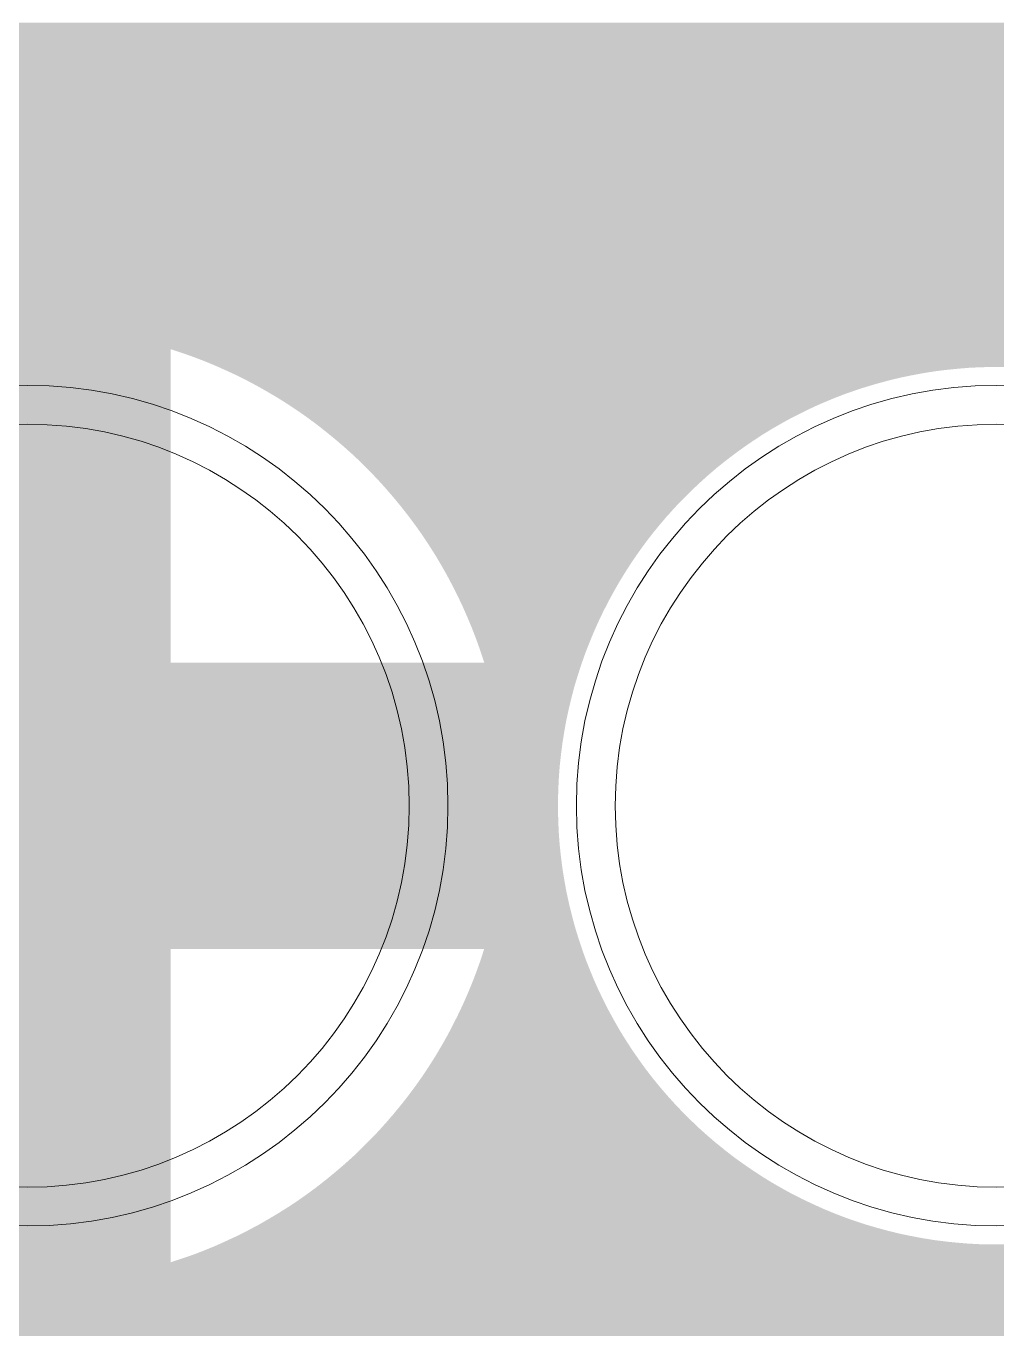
# Model space of a CAD drawing. Header units: millimetres. Extents: x 0 to 210, y 0 to 297.
# Drawn here: x 126.393 to 128.936, y 224.549 to 227.982 of the extents above; entities that cross this region are included whole.
import ezdxf

# ---------------------------------------------------------------- set-up
doc = ezdxf.new("R2010")
doc.units = ezdxf.units.MM
for name, pattern in [('K5LT32768', [0]), ('K5LT32771', [0]), ('K5LT32773', [0])]:
    doc.linetypes.add(name, pattern=pattern)

# ---------------------------------------------------------------- blocks, each defined once
blk = doc.blocks.new('U6')
at = {"color": 7, "linetype": 'K5LT32768', "lineweight": 18}
blk.add_circle((126.3964, 225.9388), 1, dxfattribs=at)
blk = doc.blocks.new('U7')
at = {"color": 7, "linetype": 'K5LT32768', "lineweight": 18}
blk.add_circle((128.9364, 225.9388), 1, dxfattribs=at)
blk = doc.blocks.new('U137')
at = {"color": 1, "linetype": 'K5LT32771', "lineweight": 18, "true_color": 0xff0000}
blk.add_circle((126.3964, 225.9388), 1.1016, dxfattribs=at)
blk = doc.blocks.new('U138')
at = {"color": 1, "linetype": 'K5LT32771', "lineweight": 18, "true_color": 0xff0000}
blk.add_circle((128.9364, 225.9388), 1.1016, dxfattribs=at)
blk = doc.blocks.new('U239')
at = {"color": 3, "linetype": 'K5LT32773', "lineweight": 18, "true_color": 0x00ff00}
blk.add_circle((126.3964, 225.9388), 1, dxfattribs=at)
blk = doc.blocks.new('U240')
at = {"color": 3, "linetype": 'K5LT32773', "lineweight": 18, "true_color": 0x00ff00}
blk.add_circle((128.9364, 225.9388), 1, dxfattribs=at)
blk = doc.blocks.new('U303')
at = {"color": 1, "linetype": 'K5LT32771', "lineweight": 18, "true_color": 0xff0000}
blk.add_circle((126.3964, 225.9388), 1.1016, dxfattribs=at)
blk = doc.blocks.new('U304')
at = {"color": 1, "linetype": 'K5LT32771', "lineweight": 18, "true_color": 0xff0000}
blk.add_circle((128.9364, 225.9388), 1.1016, dxfattribs=at)

msp = doc.modelspace()

# ---------------------------------------------------------------- hatches: boundary and pattern name
at = {"true_color": 0x00ff00}
for points in [[(108.4995, 227.965), (108.4942, 227.9911), (133.3202, 227.9911), (133.32, 227.965)], [(108.5038, 227.9388), (108.4995, 227.965), (133.32, 227.965), (133.3197, 227.9388)], [(108.5076, 227.9124), (108.5038, 227.9388), (133.3197, 227.9388), (133.3195, 227.9124)], [(108.5107, 227.886), (108.5076, 227.9124), (133.3195, 227.9124), (133.3193, 227.886)], [(108.513, 227.8593), (108.5107, 227.886), (133.3193, 227.886), (133.319, 227.8593)], [(108.5143, 227.8329), (108.513, 227.8593), (133.319, 227.8593), (133.3188, 227.8329)], [(108.515, 227.8062), (108.5143, 227.8329), (133.3188, 227.8329), (133.3186, 227.8062)], [(108.515, 227.7795), (108.515, 227.8062), (133.3186, 227.8062), (133.3184, 227.7795)], [(108.5143, 227.7529), (108.515, 227.7795), (133.3184, 227.7795), (133.3181, 227.7529)], [(108.5107, 227.6998), (108.513, 227.7262), (133.3179, 227.7262), (133.3177, 227.6998)], [(108.513, 227.7262), (108.5143, 227.7529), (133.3181, 227.7529), (133.3179, 227.7262)], [(108.5076, 227.6731), (108.5107, 227.6998), (133.3177, 227.6998), (133.3174, 227.6731)], [(108.5038, 227.6467), (108.5076, 227.6731), (133.3174, 227.6731), (133.3172, 227.6467)], [(108.4995, 227.6205), (108.5038, 227.6467), (133.3172, 227.6467), (133.317, 227.6205)], [(108.4883, 227.5685), (108.4942, 227.5944), (133.3168, 227.5944), (133.3165, 227.5685)], [(108.4942, 227.5944), (108.4995, 227.6205), (133.317, 227.6205), (133.3168, 227.5944)], [(108.4817, 227.5426), (108.4883, 227.5685), (133.3165, 227.5685), (133.3163, 227.5426)], [(108.4744, 227.5169), (108.4817, 227.5426), (133.3163, 227.5426), (133.3161, 227.5169)], [(108.4574, 227.4664), (108.4662, 227.4915), (133.3159, 227.4915), (133.3157, 227.4664)], [(108.4662, 227.4915), (108.4744, 227.5169), (133.3161, 227.5169), (133.3159, 227.4915)], [(108.448, 227.4415), (108.4574, 227.4664), (133.3157, 227.4664), (133.3154, 227.4415)], [(108.4292, 227.398), (108.4375, 227.4168), (133.3152, 227.4168), (133.3151, 227.398)], [(108.4375, 227.4168), (108.448, 227.4415), (133.3154, 227.4415), (133.3152, 227.4168)], [(108.4152, 227.3686), (108.4269, 227.3927), (133.3151, 227.3927), (133.3151, 227.3686)], [(108.4269, 227.3927), (108.4292, 227.398), (133.3151, 227.398), (133.3151, 227.3927)], [(108.403, 227.3449), (108.4152, 227.3686), (133.3151, 227.3686), (133.3151, 227.3449)], [(108.3766, 227.2987), (108.39, 227.3216), (133.3151, 227.3216), (133.3151, 227.2987)], [(108.39, 227.3216), (108.403, 227.3449), (133.3151, 227.3449), (133.3151, 227.3216)], [(108.3624, 227.2761), (108.3766, 227.2987), (133.3151, 227.2987), (133.3151, 227.2761)], [(108.3321, 227.2322), (108.3476, 227.254), (133.3151, 227.254), (133.3151, 227.2322)], [(108.3476, 227.254), (108.3624, 227.2761), (133.3151, 227.2761), (133.3151, 227.254)], [(108.2996, 227.19), (108.3161, 227.2108), (133.3151, 227.2108), (133.3151, 227.19)], [(108.3161, 227.2108), (108.3321, 227.2322), (133.3151, 227.2322), (133.3151, 227.2108)], [(108.2823, 227.1697), (108.2996, 227.19), (133.3151, 227.19), (133.3151, 227.1697)], [(108.2508, 227.1354), (108.2646, 227.1499), (133.3151, 227.1499), (133.3151, 227.1354)], [(108.2646, 227.1499), (108.2823, 227.1697), (133.3151, 227.1697), (133.3151, 227.1499)], [(126.0214, 226.3137), (126.0214, 227.1354), (126.7715, 227.1354), (126.7715, 226.3137)], [(126.8043, 227.1245), (126.7715, 227.1354), (133.3151, 227.1354), (133.3151, 227.1245)], [(126.8335, 227.1141), (126.8043, 227.1245), (133.3151, 227.1245), (133.3151, 227.1141)], [(126.8622, 227.1031), (126.8335, 227.1141), (133.3151, 227.1141), (133.3151, 227.1031)], [(126.8906, 227.0912), (126.8622, 227.1031), (133.3151, 227.1031), (133.3151, 227.0912)], [(126.8963, 227.0887), (126.8906, 227.0912), (133.3151, 227.0912), (133.3151, 227.0887)], [(126.8981, 227.0879), (126.8963, 227.0887), (128.9214, 227.0887), (128.8914, 227.0879)], [(126.9015, 227.0864), (126.8981, 227.0879), (128.8914, 227.0879), (128.8612, 227.0864)], [(126.9072, 227.0838), (126.9015, 227.0864), (128.8612, 227.0864), (128.8312, 227.0838)], [(126.914, 227.0808), (126.9072, 227.0838), (128.8312, 227.0838), (128.8012, 227.0808)], [(126.9186, 227.0788), (126.914, 227.0808), (128.8012, 227.0808), (128.7854, 227.0788)], [(126.9224, 227.077), (126.9186, 227.0788), (128.7854, 227.0788), (128.7715, 227.077)], [(126.9328, 227.0721), (126.9224, 227.077), (128.7715, 227.077), (128.7415, 227.0721)], [(126.9449, 227.0666), (126.9328, 227.0721), (128.7415, 227.0721), (128.7121, 227.0666)], [(126.9465, 227.0658), (126.9449, 227.0666), (128.7121, 227.0666), (128.7084, 227.0658)], [(126.957, 227.0605), (126.9465, 227.0658), (128.7084, 227.0658), (128.6826, 227.0605)], [(126.971, 227.0534), (126.957, 227.0605), (128.6826, 227.0605), (128.6534, 227.0534)], [(126.974, 227.0518), (126.971, 227.0534), (128.6534, 227.0534), (128.6477, 227.0518)], [(126.9859, 227.0455), (126.974, 227.0518), (128.6477, 227.0518), (128.6242, 227.0455)], [(127.0011, 227.0373), (126.9859, 227.0455), (128.6242, 227.0455), (128.5964, 227.0373)], [(127.0016, 227.0371), (127.0011, 227.0373), (128.5964, 227.0373), (128.5955, 227.0371)], [(127.018, 227.0277), (127.0016, 227.0371), (128.5955, 227.0371), (128.5668, 227.0277)], [(127.0278, 227.0221), (127.018, 227.0277), (128.5668, 227.0277), (128.5507, 227.0221)], [(127.035, 227.0178), (127.0278, 227.0221), (128.5507, 227.0221), (128.5383, 227.0178)], [(127.0534, 227.0069), (127.035, 227.0178), (128.5383, 227.0178), (128.5101, 227.0069)], [(127.0542, 227.0064), (127.0534, 227.0069), (128.5101, 227.0069), (128.5089, 227.0064)], [(127.0715, 226.9954), (127.0542, 227.0064), (128.5089, 227.0064), (128.4825, 226.9954)], [(127.0804, 226.9899), (127.0715, 226.9954), (128.4825, 226.9954), (128.4699, 226.9899)], [(127.0903, 226.9832), (127.0804, 226.9899), (128.4699, 226.9899), (128.455, 226.9832)], [(127.106, 226.9728), (127.0903, 226.9832), (128.455, 226.9832), (128.4336, 226.9728)], [(127.11, 226.97), (127.106, 226.9728), (128.4336, 226.9728), (128.4279, 226.97)], [(127.129, 226.9566), (127.11, 226.97), (128.4279, 226.97), (128.4009, 226.9566)], [(127.1312, 226.9551), (127.129, 226.9566), (128.4009, 226.9566), (128.3981, 226.9551)], [(127.1486, 226.9421), (127.1312, 226.9551), (128.3981, 226.9551), (128.3745, 226.9421)], [(127.1558, 226.9368), (127.1486, 226.9421), (128.3745, 226.9421), (128.3652, 226.9368)], [(127.168, 226.9271), (127.1558, 226.9368), (128.3652, 226.9368), (128.3483, 226.9271)], [(127.1799, 226.9177), (127.168, 226.9271), (128.3483, 226.9271), (128.333, 226.9177)], [(127.1877, 226.9114), (127.1799, 226.9177), (128.333, 226.9177), (128.3227, 226.9114)], [(127.2038, 226.8982), (127.1877, 226.9114), (128.3227, 226.9114), (128.3026, 226.8982)], [(127.2077, 226.8949), (127.2038, 226.8982), (128.3026, 226.8982), (128.2975, 226.8949)], [(127.2272, 226.8781), (127.2077, 226.8949), (128.2975, 226.8949), (128.273, 226.8781)], [(127.2275, 226.8778), (127.2272, 226.8781), (128.273, 226.8781), (128.2727, 226.8778)], [(127.2472, 226.8601), (127.2275, 226.8778), (128.2727, 226.8778), (128.2483, 226.8601)], [(127.2501, 226.8575), (127.2472, 226.8601), (128.2483, 226.8601), (128.245, 226.8575)], [(127.2666, 226.8418), (127.2501, 226.8575), (128.245, 226.8575), (128.2244, 226.8418)], [(127.2724, 226.8362), (127.2666, 226.8418), (128.2244, 226.8418), (128.2175, 226.8362)], [(127.2856, 226.823), (127.2724, 226.8362), (128.2175, 226.8362), (128.201, 226.823)], [(127.294, 226.8146), (127.2856, 226.823), (128.201, 226.823), (128.1912, 226.8146)], [(127.3047, 226.8034), (127.294, 226.8146), (128.1912, 226.8146), (128.1782, 226.8034)], [(127.3153, 226.7922), (127.3047, 226.8034), (128.1782, 226.8034), (128.1659, 226.7922)], [(127.3236, 226.7831), (127.3153, 226.7922), (128.1659, 226.7922), (128.1558, 226.7831)], [(127.3359, 226.7694), (127.3236, 226.7831), (128.1558, 226.7831), (128.1413, 226.7694)], [(127.3418, 226.7625), (127.3359, 226.7694), (128.1413, 226.7694), (128.134, 226.7625)], [(127.356, 226.746), (127.3418, 226.7625), (128.134, 226.7625), (128.1175, 226.746)], [(127.36, 226.7412), (127.356, 226.746), (128.1175, 226.746), (128.1126, 226.7412)], [(127.3755, 226.7224), (127.36, 226.7412), (128.1126, 226.7412), (128.0947, 226.7224)], [(127.3779, 226.7193), (127.3755, 226.7224), (128.0947, 226.7224), (128.0918, 226.7193)], [(127.3946, 226.698), (127.3779, 226.7193), (128.0918, 226.7193), (128.0727, 226.698)], [(127.3953, 226.697), (127.3946, 226.698), (128.0727, 226.698), (128.0717, 226.697)], [(127.4123, 226.6741), (127.3953, 226.697), (128.0717, 226.697), (128.0522, 226.6741)], [(127.4129, 226.6734), (127.4123, 226.6741), (128.0522, 226.6741), (128.0516, 226.6734)], [(127.4289, 226.6508), (127.4129, 226.6734), (128.0516, 226.6734), (128.0331, 226.6508)], [(127.4306, 226.6482), (127.4289, 226.6508), (128.0331, 226.6508), (128.0312, 226.6482)], [(127.4448, 226.6269), (127.4306, 226.6482), (128.0312, 226.6482), (128.0148, 226.6269)], [(127.4477, 226.6226), (127.4448, 226.6269), (128.0148, 226.6269), (128.0117, 226.6226)], [(127.4605, 226.6025), (127.4477, 226.6226), (128.0117, 226.6226), (127.9973, 226.6025)], [(127.4642, 226.5967), (127.4605, 226.6025), (127.9973, 226.6025), (127.9933, 226.5967)], [(127.4755, 226.5776), (127.4642, 226.5967), (127.9933, 226.5967), (127.98, 226.5776)], [(127.4799, 226.5702), (127.4755, 226.5776), (127.98, 226.5776), (127.9753, 226.5702)], [(127.49, 226.5525), (127.4799, 226.5702), (127.9753, 226.5702), (127.9638, 226.5525)], [(127.4952, 226.5433), (127.49, 226.5525), (127.9638, 226.5525), (127.9582, 226.5433)], [(127.504, 226.5268), (127.4952, 226.5433), (127.9582, 226.5433), (127.948, 226.5268)], [(127.5096, 226.5161), (127.504, 226.5268), (127.948, 226.5268), (127.9419, 226.5161)], [(127.5174, 226.5006), (127.5096, 226.5161), (127.9419, 226.5161), (127.9331, 226.5006)], [(127.5234, 226.4887), (127.5174, 226.5006), (127.9331, 226.5006), (127.9265, 226.4887)], [(127.5303, 226.4742), (127.5234, 226.4887), (127.9265, 226.4887), (127.9186, 226.4742)], [(127.5366, 226.461), (127.5303, 226.4742), (127.9186, 226.4742), (127.9119, 226.461)], [(127.5426, 226.4473), (127.5366, 226.461), (127.9119, 226.461), (127.9049, 226.4473)], [(127.549, 226.4328), (127.5426, 226.4473), (127.9049, 226.4473), (127.898, 226.4328)], [(127.5543, 226.4201), (127.549, 226.4328), (127.898, 226.4328), (127.8919, 226.4201)], [(127.5609, 226.4044), (127.5543, 226.4201), (127.8919, 226.4201), (127.8849, 226.4044)], [(127.5654, 226.3927), (127.5609, 226.4044), (127.8849, 226.4044), (127.8797, 226.3927)], [(127.5719, 226.3757), (127.5654, 226.3927), (127.8797, 226.3927), (127.8728, 226.3757)], [(127.5758, 226.3648), (127.5719, 226.3757), (127.8728, 226.3757), (127.8683, 226.3648)], [(127.5823, 226.3467), (127.5758, 226.3648), (127.8683, 226.3648), (127.8612, 226.3467)], [(127.5856, 226.3368), (127.5823, 226.3467), (127.8612, 226.3467), (127.8574, 226.3368)], [(127.5919, 226.3175), (127.5856, 226.3368), (127.8574, 226.3368), (127.8506, 226.3175)], [(127.5932, 226.3137), (127.5919, 226.3175), (127.8506, 226.3175), (127.8493, 226.3137)], [(124.9455, 226.3084), (124.9436, 226.3137), (127.8493, 226.3137), (127.8475, 226.3084)], [(124.9549, 226.2797), (124.9455, 226.3084), (127.8475, 226.3084), (127.8381, 226.2797)], [(124.9633, 226.251), (124.9549, 226.2797), (127.8381, 226.2797), (127.8294, 226.251)], [(124.9712, 226.2218), (124.9633, 226.251), (127.8294, 226.251), (127.8218, 226.2218)], [(124.9783, 226.1925), (124.9712, 226.2218), (127.8218, 226.2218), (127.8147, 226.1925)], [(124.9844, 226.1631), (124.9783, 226.1925), (127.8147, 226.1925), (127.8083, 226.1631)], [(124.99, 226.1334), (124.9844, 226.1631), (127.8083, 226.1631), (127.803, 226.1334)], [(124.9945, 226.1036), (124.99, 226.1334), (127.803, 226.1334), (127.7982, 226.1036)], [(124.9986, 226.0739), (124.9945, 226.1036), (127.7982, 226.1036), (127.7944, 226.0739)], [(125.0016, 226.044), (124.9986, 226.0739), (127.7944, 226.0739), (127.7911, 226.044)], [(125.0042, 226.014), (125.0016, 226.044), (127.7911, 226.044), (127.7888, 226.014)], [(125.0057, 225.9838), (125.0042, 226.014), (127.7888, 226.014), (127.7873, 225.9838)], [(125.0065, 225.9538), (125.0057, 225.9838), (127.7873, 225.9838), (127.7865, 225.9538)], [(125.0065, 225.9236), (125.0065, 225.9538), (127.7865, 225.9538), (127.7865, 225.9236)], [(125.0057, 225.8936), (125.0065, 225.9236), (127.7865, 225.9236), (127.7873, 225.8936)], [(125.0042, 225.8634), (125.0057, 225.8936), (127.7873, 225.8936), (127.7888, 225.8634)], [(125.0016, 225.8334), (125.0042, 225.8634), (127.7888, 225.8634), (127.7911, 225.8334)], [(124.9945, 225.7737), (124.9986, 225.8034), (127.7944, 225.8034), (127.7982, 225.7737)], [(124.9986, 225.8034), (125.0016, 225.8334), (127.7911, 225.8334), (127.7944, 225.8034)], [(124.99, 225.744), (124.9945, 225.7737), (127.7982, 225.7737), (127.803, 225.744)], [(124.9844, 225.7143), (124.99, 225.744), (127.803, 225.744), (127.8083, 225.7143)], [(124.9783, 225.6848), (124.9844, 225.7143), (127.8083, 225.7143), (127.8147, 225.6848)], [(124.9712, 225.6556), (124.9783, 225.6848), (127.8147, 225.6848), (127.8218, 225.6556)], [(124.9633, 225.6264), (124.9712, 225.6556), (127.8218, 225.6556), (127.8294, 225.6264)], [(124.9455, 225.569), (124.9549, 225.5977), (127.8381, 225.5977), (127.8475, 225.569)], [(124.9549, 225.5977), (124.9633, 225.6264), (127.8294, 225.6264), (127.8381, 225.5977)], [(124.9436, 225.5636), (124.9455, 225.569), (127.8475, 225.569), (127.8493, 225.5636)], [(126.0214, 224.742), (126.0214, 225.5636), (126.7715, 225.5636), (126.7715, 224.742)], [(127.5919, 225.5598), (127.5932, 225.5636), (127.8493, 225.5636), (127.8506, 225.5598)], [(127.5758, 225.5126), (127.5823, 225.5306), (127.8612, 225.5306), (127.8683, 225.5126)], [(127.5823, 225.5306), (127.5856, 225.5405), (127.8574, 225.5405), (127.8612, 225.5306)], [(127.5856, 225.5405), (127.5919, 225.5598), (127.8506, 225.5598), (127.8574, 225.5405)], [(127.5654, 225.4846), (127.5719, 225.5017), (127.8728, 225.5017), (127.8797, 225.4846)], [(127.5719, 225.5017), (127.5758, 225.5126), (127.8683, 225.5126), (127.8728, 225.5017)], [(127.5543, 225.4572), (127.5609, 225.473), (127.8849, 225.473), (127.8919, 225.4572)], [(127.5609, 225.473), (127.5654, 225.4846), (127.8797, 225.4846), (127.8849, 225.473)], [(127.5366, 225.4163), (127.5426, 225.43), (127.9049, 225.43), (127.9119, 225.4163)], [(127.5426, 225.43), (127.549, 225.4445), (127.898, 225.4445), (127.9049, 225.43)], [(127.549, 225.4445), (127.5543, 225.4572), (127.8919, 225.4572), (127.898, 225.4445)], [(127.5234, 225.3886), (127.5303, 225.4031), (127.9186, 225.4031), (127.9265, 225.3886)], [(127.5303, 225.4031), (127.5366, 225.4163), (127.9119, 225.4163), (127.9186, 225.4031)], [(127.504, 225.3505), (127.5096, 225.3612), (127.9419, 225.3612), (127.948, 225.3505)], [(127.5096, 225.3612), (127.5174, 225.3767), (127.9331, 225.3767), (127.9419, 225.3612)], [(127.5174, 225.3767), (127.5234, 225.3886), (127.9265, 225.3886), (127.9331, 225.3767)], [(127.4799, 225.3071), (127.49, 225.3249), (127.9638, 225.3249), (127.9753, 225.3071)], [(127.49, 225.3249), (127.4952, 225.334), (127.9582, 225.334), (127.9638, 225.3249)], [(127.4952, 225.334), (127.504, 225.3505), (127.948, 225.3505), (127.9582, 225.334)], [(127.4642, 225.2807), (127.4755, 225.2997), (127.98, 225.2997), (127.9933, 225.2807)], [(127.4755, 225.2997), (127.4799, 225.3071), (127.9753, 225.3071), (127.98, 225.2997)], [(127.4448, 225.2505), (127.4477, 225.2548), (128.0117, 225.2548), (128.0148, 225.2505)], [(127.4477, 225.2548), (127.4605, 225.2748), (127.9973, 225.2748), (128.0117, 225.2548)], [(127.4605, 225.2748), (127.4642, 225.2807), (127.9933, 225.2807), (127.9973, 225.2748)], [(127.4129, 225.204), (127.4289, 225.2266), (128.0331, 225.2266), (128.0516, 225.204)], [(127.4289, 225.2266), (127.4306, 225.2291), (128.0312, 225.2291), (128.0331, 225.2266)], [(127.4306, 225.2291), (127.4448, 225.2505), (128.0148, 225.2505), (128.0312, 225.2291)], [(127.3953, 225.1804), (127.4123, 225.2032), (128.0522, 225.2032), (128.0717, 225.1804)], [(127.4123, 225.2032), (127.4129, 225.204), (128.0516, 225.204), (128.0522, 225.2032)], [(127.36, 225.1362), (127.3755, 225.155), (128.0947, 225.155), (128.1126, 225.1362)], [(127.3755, 225.155), (127.3779, 225.158), (128.0918, 225.158), (128.0947, 225.155)], [(127.3779, 225.158), (127.3946, 225.1793), (128.0727, 225.1793), (128.0918, 225.158)], [(127.3946, 225.1793), (127.3953, 225.1804), (128.0717, 225.1804), (128.0727, 225.1793)], [(127.3418, 225.1148), (127.356, 225.1313), (128.1175, 225.1313), (128.134, 225.1148)], [(127.356, 225.1313), (127.36, 225.1362), (128.1126, 225.1362), (128.1175, 225.1313)], [(127.3047, 225.0739), (127.3153, 225.0851), (128.1657, 225.0851), (128.1782, 225.0739)], [(127.3153, 225.0851), (127.3233, 225.094), (128.1558, 225.094), (128.1657, 225.0851)], [(127.3233, 225.094), (127.3359, 225.108), (128.1412, 225.108), (128.1558, 225.094)], [(127.3359, 225.108), (127.3418, 225.1148), (128.134, 225.1148), (128.1412, 225.108)], [(127.2724, 225.0412), (127.2856, 225.0544), (128.201, 225.0544), (128.2175, 225.0412)], [(127.2856, 225.0544), (127.294, 225.0628), (128.1912, 225.0628), (128.201, 225.0544)], [(127.294, 225.0628), (127.3047, 225.0739), (128.1782, 225.0739), (128.1912, 225.0628)], [(127.2275, 224.9995), (127.2469, 225.017), (128.2483, 225.017), (128.2727, 224.9995)], [(127.2469, 225.017), (127.2501, 225.0198), (128.2447, 225.0198), (128.2483, 225.017)], [(127.2501, 225.0198), (127.2665, 225.0356), (128.2244, 225.0356), (128.2447, 225.0198)], [(127.2665, 225.0356), (127.2724, 225.0412), (128.2175, 225.0412), (128.2244, 225.0356)], [(127.1877, 224.966), (127.2038, 224.9792), (128.3026, 224.9792), (128.3227, 224.966)], [(127.2038, 224.9792), (127.2077, 224.9825), (128.2975, 224.9825), (128.3026, 224.9792)], [(127.2077, 224.9825), (127.2272, 224.9993), (128.273, 224.9993), (128.2975, 224.9825)], [(127.2272, 224.9993), (127.2275, 224.9995), (128.2727, 224.9995), (128.273, 224.9993)], [(127.1558, 224.9406), (127.168, 224.9502), (128.3483, 224.9502), (128.3652, 224.9406)], [(127.168, 224.9502), (127.1799, 224.9596), (128.333, 224.9596), (128.3483, 224.9502)], [(127.1799, 224.9596), (127.1877, 224.966), (128.3227, 224.966), (128.333, 224.9596)], [(127.1096, 224.9071), (127.129, 224.9208), (128.4009, 224.9208), (128.4279, 224.9071)], [(127.129, 224.9208), (127.1312, 224.9223), (128.3981, 224.9223), (128.4009, 224.9208)], [(127.1312, 224.9223), (127.1486, 224.9352), (128.3745, 224.9352), (128.3981, 224.9223)], [(127.1486, 224.9352), (127.1558, 224.9406), (128.3652, 224.9406), (128.3745, 224.9352)], [(127.0542, 224.871), (127.0715, 224.8819), (128.4825, 224.8819), (128.5089, 224.871)], [(127.0715, 224.8819), (127.0804, 224.8875), (128.4701, 224.8875), (128.4825, 224.8819)], [(127.0804, 224.8875), (127.0907, 224.8944), (128.455, 224.8944), (128.4701, 224.8875)], [(127.0907, 224.8944), (127.106, 224.9045), (128.4333, 224.9045), (128.455, 224.8944)], [(127.106, 224.9045), (127.1096, 224.9071), (128.4279, 224.9071), (128.4333, 224.9045)], [(127.0016, 224.8402), (127.018, 224.8496), (128.5668, 224.8496), (128.5955, 224.8402)], [(127.018, 224.8496), (127.0278, 224.8552), (128.5507, 224.8552), (128.5668, 224.8496)], [(127.0278, 224.8552), (127.035, 224.8596), (128.5383, 224.8596), (128.5507, 224.8552)], [(127.035, 224.8596), (127.0534, 224.8705), (128.5101, 224.8705), (128.5383, 224.8596)], [(127.0534, 224.8705), (127.0542, 224.871), (128.5089, 224.871), (128.5101, 224.8705)], [(126.9328, 224.8052), (126.9449, 224.8108), (128.7121, 224.8108), (128.7415, 224.8052)], [(126.9449, 224.8108), (126.9465, 224.8115), (128.7084, 224.8115), (128.7121, 224.8108)], [(126.9465, 224.8115), (126.957, 224.8169), (128.6826, 224.8169), (128.7084, 224.8115)], [(126.957, 224.8169), (126.971, 224.824), (128.6534, 224.824), (128.6826, 224.8169)], [(126.971, 224.824), (126.974, 224.8255), (128.6478, 224.8255), (128.6534, 224.824)], [(126.974, 224.8255), (126.9859, 224.8319), (128.6242, 224.8319), (128.6478, 224.8255)], [(126.9859, 224.8319), (127.0011, 224.84), (128.5964, 224.84), (128.6242, 224.8319)], [(127.0011, 224.84), (127.0016, 224.8402), (128.5955, 224.8402), (128.5964, 224.84)], [(126.8335, 224.763), (126.8622, 224.7742), (133.3151, 224.7742), (133.3151, 224.763)], [(126.8622, 224.7742), (126.8906, 224.7859), (133.3151, 224.7859), (133.3151, 224.7742)], [(126.8906, 224.7859), (126.8968, 224.7887), (133.3151, 224.7887), (133.3151, 224.7859)], [(126.8968, 224.7887), (126.8985, 224.7894), (128.8914, 224.7894), (128.9214, 224.7887)], [(126.8985, 224.7894), (126.9018, 224.791), (128.8612, 224.791), (128.8914, 224.7894)], [(126.9018, 224.791), (126.9074, 224.7935), (128.8312, 224.7935), (128.8612, 224.791)], [(126.9074, 224.7935), (126.9141, 224.7966), (128.8012, 224.7966), (128.8312, 224.7935)], [(126.9141, 224.7966), (126.9186, 224.7986), (128.7854, 224.7986), (128.8012, 224.7966)], [(126.9186, 224.7986), (126.9224, 224.8004), (128.7715, 224.8004), (128.7854, 224.7986)], [(126.9224, 224.8004), (126.9328, 224.8052), (128.7415, 224.8052), (128.7715, 224.8004)], [(100.6639, 224.7328), (100.6679, 224.742), (133.3151, 224.742), (133.3151, 224.7328)], [(126.7715, 224.742), (126.8043, 224.7529), (133.3151, 224.7529), (133.3151, 224.742)], [(126.8043, 224.7529), (126.8335, 224.763), (133.3151, 224.763), (133.3151, 224.7529)], [(100.6415, 224.6929), (100.6496, 224.7059), (133.3151, 224.7059), (133.3151, 224.6929)], [(100.6496, 224.7059), (100.657, 224.7191), (133.3151, 224.7191), (133.3151, 224.7059)], [(100.657, 224.7191), (100.6639, 224.7328), (133.3151, 224.7328), (133.3151, 224.7191)], [(100.6237, 224.668), (100.6329, 224.6802), (133.3151, 224.6802), (133.3151, 224.668)], [(100.6329, 224.6802), (100.6415, 224.6929), (133.3151, 224.6929), (133.3151, 224.6802)], [(100.593, 224.6343), (100.6037, 224.6452), (133.3151, 224.6452), (133.3151, 224.6343)], [(100.6037, 224.6452), (100.6141, 224.6564), (133.3151, 224.6564), (133.3151, 224.6452)], [(100.6141, 224.6564), (100.6237, 224.668), (133.3151, 224.668), (133.3151, 224.6564)], [(100.5453, 224.5964), (100.5577, 224.605), (133.3151, 224.605), (133.3151, 224.5964)], [(100.5577, 224.605), (100.5699, 224.6142), (133.3151, 224.6142), (133.3151, 224.605)], [(100.5699, 224.6142), (100.5816, 224.6241), (133.3151, 224.6241), (133.3151, 224.6142)], [(100.5816, 224.6241), (100.593, 224.6343), (133.3151, 224.6343), (133.3151, 224.6241)], [(100.4772, 224.5626), (100.4914, 224.568), (133.3151, 224.568), (133.3151, 224.5626)], [(100.4914, 224.568), (100.5051, 224.5743), (133.3151, 224.5743), (133.3151, 224.568)], [(100.5051, 224.5743), (100.5188, 224.5809), (133.3151, 224.5809), (133.3151, 224.5743)], [(100.5188, 224.5809), (100.5323, 224.5885), (133.3151, 224.5885), (133.3151, 224.5809)], [(100.5323, 224.5885), (100.5453, 224.5964), (133.3151, 224.5964), (133.3151, 224.5885)], [(100.4263, 224.5487), (100.433, 224.5499), (133.3151, 224.5499), (133.3151, 224.5487)], [(100.433, 224.5499), (100.448, 224.5535), (133.3151, 224.5535), (133.3151, 224.5499)], [(100.448, 224.5535), (100.4627, 224.5578), (133.3151, 224.5578), (133.3151, 224.5535)], [(100.4627, 224.5578), (100.4772, 224.5626), (133.3151, 224.5626), (133.3151, 224.5578)]]:
    msp.add_hatch(color=3, dxfattribs=at).paths.add_polyline_path(points)
for points in [[(111.8403, 227.141), (112.6722, 227.9728), (129.6829, 227.9728), (130.515, 227.141)], [(111.8347, 227.1354), (111.8403, 227.141), (130.515, 227.141), (130.515, 227.1354)], [(126.0214, 226.3137), (126.0214, 227.1354), (126.7715, 227.1354), (126.7715, 226.3137)], [(126.8043, 227.1245), (126.7715, 227.1354), (130.515, 227.1354), (130.515, 227.1245)], [(126.8335, 227.1141), (126.8043, 227.1245), (130.515, 227.1245), (130.515, 227.1141)], [(126.8622, 227.1031), (126.8335, 227.1141), (130.515, 227.1141), (130.515, 227.1031)], [(126.8906, 227.0912), (126.8622, 227.1031), (130.515, 227.1031), (130.515, 227.0912)], [(126.8963, 227.0887), (126.8906, 227.0912), (130.515, 227.0912), (130.515, 227.0887)], [(126.8981, 227.0879), (126.8963, 227.0887), (128.9214, 227.0887), (128.8914, 227.0879)], [(126.9015, 227.0864), (126.8981, 227.0879), (128.8914, 227.0879), (128.8612, 227.0864)], [(126.9072, 227.0838), (126.9015, 227.0864), (128.8612, 227.0864), (128.8312, 227.0838)], [(126.914, 227.0808), (126.9072, 227.0838), (128.8312, 227.0838), (128.8012, 227.0808)], [(126.9186, 227.0788), (126.914, 227.0808), (128.8012, 227.0808), (128.7854, 227.0788)], [(126.9224, 227.077), (126.9186, 227.0788), (128.7854, 227.0788), (128.7715, 227.077)], [(126.9328, 227.0721), (126.9224, 227.077), (128.7715, 227.077), (128.7415, 227.0721)], [(126.9449, 227.0666), (126.9328, 227.0721), (128.7415, 227.0721), (128.7121, 227.0666)], [(126.9465, 227.0658), (126.9449, 227.0666), (128.7121, 227.0666), (128.7084, 227.0658)], [(126.957, 227.0605), (126.9465, 227.0658), (128.7084, 227.0658), (128.6826, 227.0605)], [(126.971, 227.0534), (126.957, 227.0605), (128.6826, 227.0605), (128.6534, 227.0534)], [(126.974, 227.0518), (126.971, 227.0534), (128.6534, 227.0534), (128.6477, 227.0518)], [(126.9859, 227.0455), (126.974, 227.0518), (128.6477, 227.0518), (128.6242, 227.0455)], [(127.0011, 227.0373), (126.9859, 227.0455), (128.6242, 227.0455), (128.5964, 227.0373)], [(127.0016, 227.0371), (127.0011, 227.0373), (128.5964, 227.0373), (128.5955, 227.0371)], [(127.018, 227.0277), (127.0016, 227.0371), (128.5955, 227.0371), (128.5668, 227.0277)], [(127.0278, 227.0221), (127.018, 227.0277), (128.5668, 227.0277), (128.5507, 227.0221)], [(127.035, 227.0178), (127.0278, 227.0221), (128.5507, 227.0221), (128.5383, 227.0178)], [(127.0534, 227.0069), (127.035, 227.0178), (128.5383, 227.0178), (128.5101, 227.0069)], [(127.0542, 227.0064), (127.0534, 227.0069), (128.5101, 227.0069), (128.5089, 227.0064)], [(127.0715, 226.9954), (127.0542, 227.0064), (128.5089, 227.0064), (128.4825, 226.9954)], [(127.0804, 226.9899), (127.0715, 226.9954), (128.4825, 226.9954), (128.4699, 226.9899)], [(127.0903, 226.9832), (127.0804, 226.9899), (128.4699, 226.9899), (128.455, 226.9832)], [(127.106, 226.9728), (127.0903, 226.9832), (128.455, 226.9832), (128.4336, 226.9728)], [(127.11, 226.97), (127.106, 226.9728), (128.4336, 226.9728), (128.4279, 226.97)], [(127.129, 226.9566), (127.11, 226.97), (128.4279, 226.97), (128.4009, 226.9566)], [(127.1312, 226.9551), (127.129, 226.9566), (128.4009, 226.9566), (128.3981, 226.9551)], [(127.1486, 226.9421), (127.1312, 226.9551), (128.3981, 226.9551), (128.3745, 226.9421)], [(127.1558, 226.9368), (127.1486, 226.9421), (128.3745, 226.9421), (128.3652, 226.9368)], [(127.168, 226.9271), (127.1558, 226.9368), (128.3652, 226.9368), (128.3483, 226.9271)], [(127.1799, 226.9177), (127.168, 226.9271), (128.3483, 226.9271), (128.333, 226.9177)], [(127.1877, 226.9114), (127.1799, 226.9177), (128.333, 226.9177), (128.3227, 226.9114)], [(127.2038, 226.8982), (127.1877, 226.9114), (128.3227, 226.9114), (128.3026, 226.8982)], [(127.2077, 226.8949), (127.2038, 226.8982), (128.3026, 226.8982), (128.2975, 226.8949)], [(127.2272, 226.8781), (127.2077, 226.8949), (128.2975, 226.8949), (128.273, 226.8781)], [(127.2275, 226.8778), (127.2272, 226.8781), (128.273, 226.8781), (128.2727, 226.8778)], [(127.2472, 226.8601), (127.2275, 226.8778), (128.2727, 226.8778), (128.2483, 226.8601)], [(127.2501, 226.8575), (127.2472, 226.8601), (128.2483, 226.8601), (128.245, 226.8575)], [(127.2666, 226.8418), (127.2501, 226.8575), (128.245, 226.8575), (128.2244, 226.8418)], [(127.2724, 226.8362), (127.2666, 226.8418), (128.2244, 226.8418), (128.2175, 226.8362)], [(127.2856, 226.823), (127.2724, 226.8362), (128.2175, 226.8362), (128.201, 226.823)], [(127.294, 226.8146), (127.2856, 226.823), (128.201, 226.823), (128.1912, 226.8146)], [(127.3047, 226.8034), (127.294, 226.8146), (128.1912, 226.8146), (128.1782, 226.8034)], [(127.3153, 226.7922), (127.3047, 226.8034), (128.1782, 226.8034), (128.1659, 226.7922)], [(127.3236, 226.7831), (127.3153, 226.7922), (128.1659, 226.7922), (128.1558, 226.7831)], [(127.3359, 226.7694), (127.3236, 226.7831), (128.1558, 226.7831), (128.1413, 226.7694)], [(127.3418, 226.7625), (127.3359, 226.7694), (128.1413, 226.7694), (128.134, 226.7625)], [(127.356, 226.746), (127.3418, 226.7625), (128.134, 226.7625), (128.1175, 226.746)], [(127.36, 226.7412), (127.356, 226.746), (128.1175, 226.746), (128.1126, 226.7412)], [(127.3755, 226.7224), (127.36, 226.7412), (128.1126, 226.7412), (128.0947, 226.7224)], [(127.3779, 226.7193), (127.3755, 226.7224), (128.0947, 226.7224), (128.0918, 226.7193)], [(127.3946, 226.698), (127.3779, 226.7193), (128.0918, 226.7193), (128.0727, 226.698)], [(127.3953, 226.697), (127.3946, 226.698), (128.0727, 226.698), (128.0717, 226.697)], [(127.4123, 226.6741), (127.3953, 226.697), (128.0717, 226.697), (128.0522, 226.6741)], [(127.4129, 226.6734), (127.4123, 226.6741), (128.0522, 226.6741), (128.0516, 226.6734)], [(127.4289, 226.6508), (127.4129, 226.6734), (128.0516, 226.6734), (128.0331, 226.6508)], [(127.4306, 226.6482), (127.4289, 226.6508), (128.0331, 226.6508), (128.0312, 226.6482)], [(127.4448, 226.6269), (127.4306, 226.6482), (128.0312, 226.6482), (128.0148, 226.6269)], [(127.4477, 226.6226), (127.4448, 226.6269), (128.0148, 226.6269), (128.0117, 226.6226)], [(127.4605, 226.6025), (127.4477, 226.6226), (128.0117, 226.6226), (127.9973, 226.6025)], [(127.4642, 226.5967), (127.4605, 226.6025), (127.9973, 226.6025), (127.9933, 226.5967)], [(127.4755, 226.5776), (127.4642, 226.5967), (127.9933, 226.5967), (127.98, 226.5776)], [(127.4799, 226.5702), (127.4755, 226.5776), (127.98, 226.5776), (127.9753, 226.5702)], [(127.49, 226.5525), (127.4799, 226.5702), (127.9753, 226.5702), (127.9638, 226.5525)], [(127.4952, 226.5433), (127.49, 226.5525), (127.9638, 226.5525), (127.9582, 226.5433)], [(127.504, 226.5268), (127.4952, 226.5433), (127.9582, 226.5433), (127.948, 226.5268)], [(127.5096, 226.5161), (127.504, 226.5268), (127.948, 226.5268), (127.9419, 226.5161)], [(127.5174, 226.5006), (127.5096, 226.5161), (127.9419, 226.5161), (127.9331, 226.5006)], [(127.5234, 226.4887), (127.5174, 226.5006), (127.9331, 226.5006), (127.9265, 226.4887)], [(127.5303, 226.4742), (127.5234, 226.4887), (127.9265, 226.4887), (127.9186, 226.4742)], [(127.5366, 226.461), (127.5303, 226.4742), (127.9186, 226.4742), (127.9119, 226.461)], [(127.5426, 226.4473), (127.5366, 226.461), (127.9119, 226.461), (127.9049, 226.4473)], [(127.549, 226.4328), (127.5426, 226.4473), (127.9049, 226.4473), (127.898, 226.4328)], [(127.5543, 226.4201), (127.549, 226.4328), (127.898, 226.4328), (127.8919, 226.4201)], [(127.5609, 226.4044), (127.5543, 226.4201), (127.8919, 226.4201), (127.8849, 226.4044)], [(127.5654, 226.3927), (127.5609, 226.4044), (127.8849, 226.4044), (127.8797, 226.3927)], [(127.5719, 226.3757), (127.5654, 226.3927), (127.8797, 226.3927), (127.8728, 226.3757)], [(127.5758, 226.3648), (127.5719, 226.3757), (127.8728, 226.3757), (127.8683, 226.3648)], [(127.5823, 226.3467), (127.5758, 226.3648), (127.8683, 226.3648), (127.8612, 226.3467)], [(127.5856, 226.3368), (127.5823, 226.3467), (127.8612, 226.3467), (127.8574, 226.3368)], [(127.5919, 226.3175), (127.5856, 226.3368), (127.8574, 226.3368), (127.8506, 226.3175)], [(127.5932, 226.3137), (127.5919, 226.3175), (127.8506, 226.3175), (127.8493, 226.3137)], [(124.9455, 226.3084), (124.9436, 226.3137), (127.8493, 226.3137), (127.8475, 226.3084)], [(124.9549, 226.2797), (124.9455, 226.3084), (127.8475, 226.3084), (127.8381, 226.2797)], [(124.9633, 226.251), (124.9549, 226.2797), (127.8381, 226.2797), (127.8294, 226.251)], [(124.9712, 226.2218), (124.9633, 226.251), (127.8294, 226.251), (127.8218, 226.2218)], [(124.9783, 226.1925), (124.9712, 226.2218), (127.8218, 226.2218), (127.8147, 226.1925)], [(124.9844, 226.1631), (124.9783, 226.1925), (127.8147, 226.1925), (127.8083, 226.1631)], [(124.99, 226.1334), (124.9844, 226.1631), (127.8083, 226.1631), (127.803, 226.1334)], [(124.9945, 226.1036), (124.99, 226.1334), (127.803, 226.1334), (127.7982, 226.1036)], [(124.9986, 226.0739), (124.9945, 226.1036), (127.7982, 226.1036), (127.7944, 226.0739)], [(125.0016, 226.044), (124.9986, 226.0739), (127.7944, 226.0739), (127.7911, 226.044)], [(125.0042, 226.014), (125.0016, 226.044), (127.7911, 226.044), (127.7888, 226.014)], [(125.0057, 225.9838), (125.0042, 226.014), (127.7888, 226.014), (127.7873, 225.9838)], [(125.0065, 225.9538), (125.0057, 225.9838), (127.7873, 225.9838), (127.7865, 225.9538)], [(125.0065, 225.9236), (125.0065, 225.9538), (127.7865, 225.9538), (127.7865, 225.9236)], [(125.0057, 225.8936), (125.0065, 225.9236), (127.7865, 225.9236), (127.7873, 225.8936)], [(125.0042, 225.8634), (125.0057, 225.8936), (127.7873, 225.8936), (127.7888, 225.8634)], [(125.0016, 225.8334), (125.0042, 225.8634), (127.7888, 225.8634), (127.7911, 225.8334)], [(124.9945, 225.7737), (124.9986, 225.8034), (127.7944, 225.8034), (127.7982, 225.7737)], [(124.9986, 225.8034), (125.0016, 225.8334), (127.7911, 225.8334), (127.7944, 225.8034)], [(124.99, 225.744), (124.9945, 225.7737), (127.7982, 225.7737), (127.803, 225.744)], [(124.9844, 225.7143), (124.99, 225.744), (127.803, 225.744), (127.8083, 225.7143)], [(124.9783, 225.6848), (124.9844, 225.7143), (127.8083, 225.7143), (127.8147, 225.6848)], [(124.9712, 225.6556), (124.9783, 225.6848), (127.8147, 225.6848), (127.8218, 225.6556)], [(124.9633, 225.6264), (124.9712, 225.6556), (127.8218, 225.6556), (127.8294, 225.6264)], [(124.9455, 225.569), (124.9549, 225.5977), (127.8381, 225.5977), (127.8475, 225.569)], [(124.9549, 225.5977), (124.9633, 225.6264), (127.8294, 225.6264), (127.8381, 225.5977)], [(124.9436, 225.5636), (124.9455, 225.569), (127.8475, 225.569), (127.8493, 225.5636)], [(126.0214, 224.742), (126.0214, 225.5636), (126.7715, 225.5636), (126.7715, 224.742)], [(127.5919, 225.5598), (127.5932, 225.5636), (127.8493, 225.5636), (127.8506, 225.5598)], [(127.5758, 225.5126), (127.5823, 225.5306), (127.8612, 225.5306), (127.8683, 225.5126)], [(127.5823, 225.5306), (127.5856, 225.5405), (127.8574, 225.5405), (127.8612, 225.5306)], [(127.5856, 225.5405), (127.5919, 225.5598), (127.8506, 225.5598), (127.8574, 225.5405)], [(127.5654, 225.4846), (127.5719, 225.5017), (127.8728, 225.5017), (127.8797, 225.4846)], [(127.5719, 225.5017), (127.5758, 225.5126), (127.8683, 225.5126), (127.8728, 225.5017)], [(127.5543, 225.4572), (127.5609, 225.473), (127.8849, 225.473), (127.8919, 225.4572)], [(127.5609, 225.473), (127.5654, 225.4846), (127.8797, 225.4846), (127.8849, 225.473)], [(127.5366, 225.4163), (127.5426, 225.43), (127.9049, 225.43), (127.9119, 225.4163)], [(127.5426, 225.43), (127.549, 225.4445), (127.898, 225.4445), (127.9049, 225.43)], [(127.549, 225.4445), (127.5543, 225.4572), (127.8919, 225.4572), (127.898, 225.4445)], [(127.5234, 225.3886), (127.5303, 225.4031), (127.9186, 225.4031), (127.9265, 225.3886)], [(127.5303, 225.4031), (127.5366, 225.4163), (127.9119, 225.4163), (127.9186, 225.4031)], [(127.504, 225.3505), (127.5096, 225.3612), (127.9419, 225.3612), (127.948, 225.3505)], [(127.5096, 225.3612), (127.5174, 225.3767), (127.9331, 225.3767), (127.9419, 225.3612)], [(127.5174, 225.3767), (127.5234, 225.3886), (127.9265, 225.3886), (127.9331, 225.3767)], [(127.4799, 225.3071), (127.49, 225.3249), (127.9638, 225.3249), (127.9753, 225.3071)], [(127.49, 225.3249), (127.4952, 225.334), (127.9582, 225.334), (127.9638, 225.3249)], [(127.4952, 225.334), (127.504, 225.3505), (127.948, 225.3505), (127.9582, 225.334)], [(127.4642, 225.2807), (127.4755, 225.2997), (127.98, 225.2997), (127.9933, 225.2807)], [(127.4755, 225.2997), (127.4799, 225.3071), (127.9753, 225.3071), (127.98, 225.2997)], [(127.4448, 225.2505), (127.4477, 225.2548), (128.0117, 225.2548), (128.0148, 225.2505)], [(127.4477, 225.2548), (127.4605, 225.2748), (127.9973, 225.2748), (128.0117, 225.2548)], [(127.4605, 225.2748), (127.4642, 225.2807), (127.9933, 225.2807), (127.9973, 225.2748)], [(127.4129, 225.204), (127.4289, 225.2266), (128.0331, 225.2266), (128.0516, 225.204)], [(127.4289, 225.2266), (127.4306, 225.2291), (128.0312, 225.2291), (128.0331, 225.2266)], [(127.4306, 225.2291), (127.4448, 225.2505), (128.0148, 225.2505), (128.0312, 225.2291)], [(127.3953, 225.1804), (127.4123, 225.2032), (128.0522, 225.2032), (128.0717, 225.1804)], [(127.4123, 225.2032), (127.4129, 225.204), (128.0516, 225.204), (128.0522, 225.2032)], [(127.36, 225.1362), (127.3755, 225.155), (128.0947, 225.155), (128.1126, 225.1362)], [(127.3755, 225.155), (127.3779, 225.158), (128.0918, 225.158), (128.0947, 225.155)], [(127.3779, 225.158), (127.3946, 225.1793), (128.0727, 225.1793), (128.0918, 225.158)], [(127.3946, 225.1793), (127.3953, 225.1804), (128.0717, 225.1804), (128.0727, 225.1793)], [(127.3418, 225.1148), (127.356, 225.1313), (128.1175, 225.1313), (128.134, 225.1148)], [(127.356, 225.1313), (127.36, 225.1362), (128.1126, 225.1362), (128.1175, 225.1313)], [(127.3047, 225.0739), (127.3153, 225.0851), (128.1657, 225.0851), (128.1782, 225.0739)], [(127.3153, 225.0851), (127.3233, 225.094), (128.1558, 225.094), (128.1657, 225.0851)], [(127.3233, 225.094), (127.3359, 225.108), (128.1412, 225.108), (128.1558, 225.094)], [(127.3359, 225.108), (127.3418, 225.1148), (128.134, 225.1148), (128.1412, 225.108)], [(127.2724, 225.0412), (127.2856, 225.0544), (128.201, 225.0544), (128.2175, 225.0412)], [(127.2856, 225.0544), (127.294, 225.0628), (128.1912, 225.0628), (128.201, 225.0544)], [(127.294, 225.0628), (127.3047, 225.0739), (128.1782, 225.0739), (128.1912, 225.0628)], [(127.2275, 224.9995), (127.2469, 225.017), (128.2483, 225.017), (128.2727, 224.9995)], [(127.2469, 225.017), (127.2501, 225.0198), (128.2447, 225.0198), (128.2483, 225.017)], [(127.2501, 225.0198), (127.2665, 225.0356), (128.2244, 225.0356), (128.2447, 225.0198)], [(127.2665, 225.0356), (127.2724, 225.0412), (128.2175, 225.0412), (128.2244, 225.0356)], [(127.1877, 224.966), (127.2038, 224.9792), (128.3026, 224.9792), (128.3227, 224.966)], [(127.2038, 224.9792), (127.2077, 224.9825), (128.2975, 224.9825), (128.3026, 224.9792)], [(127.2077, 224.9825), (127.2272, 224.9993), (128.273, 224.9993), (128.2975, 224.9825)], [(127.2272, 224.9993), (127.2275, 224.9995), (128.2727, 224.9995), (128.273, 224.9993)], [(127.1558, 224.9406), (127.168, 224.9502), (128.3483, 224.9502), (128.3652, 224.9406)], [(127.168, 224.9502), (127.1799, 224.9596), (128.333, 224.9596), (128.3483, 224.9502)], [(127.1799, 224.9596), (127.1877, 224.966), (128.3227, 224.966), (128.333, 224.9596)], [(127.1096, 224.9071), (127.129, 224.9208), (128.4009, 224.9208), (128.4279, 224.9071)], [(127.129, 224.9208), (127.1312, 224.9223), (128.3981, 224.9223), (128.4009, 224.9208)], [(127.1312, 224.9223), (127.1486, 224.9352), (128.3745, 224.9352), (128.3981, 224.9223)], [(127.1486, 224.9352), (127.1558, 224.9406), (128.3652, 224.9406), (128.3745, 224.9352)], [(127.0542, 224.871), (127.0715, 224.8819), (128.4825, 224.8819), (128.5089, 224.871)], [(127.0715, 224.8819), (127.0804, 224.8875), (128.4701, 224.8875), (128.4825, 224.8819)], [(127.0804, 224.8875), (127.0907, 224.8944), (128.455, 224.8944), (128.4701, 224.8875)], [(127.0907, 224.8944), (127.106, 224.9045), (128.4333, 224.9045), (128.455, 224.8944)], [(127.106, 224.9045), (127.1096, 224.9071), (128.4279, 224.9071), (128.4333, 224.9045)], [(127.0016, 224.8402), (127.018, 224.8496), (128.5668, 224.8496), (128.5955, 224.8402)], [(127.018, 224.8496), (127.0278, 224.8552), (128.5507, 224.8552), (128.5668, 224.8496)], [(127.0278, 224.8552), (127.035, 224.8596), (128.5383, 224.8596), (128.5507, 224.8552)], [(127.035, 224.8596), (127.0534, 224.8705), (128.5101, 224.8705), (128.5383, 224.8596)], [(127.0534, 224.8705), (127.0542, 224.871), (128.5089, 224.871), (128.5101, 224.8705)], [(126.9328, 224.8052), (126.9449, 224.8108), (128.7121, 224.8108), (128.7415, 224.8052)], [(126.9449, 224.8108), (126.9465, 224.8115), (128.7084, 224.8115), (128.7121, 224.8108)], [(126.9465, 224.8115), (126.957, 224.8169), (128.6826, 224.8169), (128.7084, 224.8115)], [(126.957, 224.8169), (126.971, 224.824), (128.6534, 224.824), (128.6826, 224.8169)], [(126.971, 224.824), (126.974, 224.8255), (128.6478, 224.8255), (128.6534, 224.824)], [(126.974, 224.8255), (126.9859, 224.8319), (128.6242, 224.8319), (128.6478, 224.8255)], [(126.9859, 224.8319), (127.0011, 224.84), (128.5964, 224.84), (128.6242, 224.8319)], [(127.0011, 224.84), (127.0016, 224.8402), (128.5955, 224.8402), (128.5964, 224.84)], [(126.8335, 224.763), (126.8622, 224.7742), (130.515, 224.7742), (130.515, 224.763)], [(126.8622, 224.7742), (126.8906, 224.7859), (130.515, 224.7859), (130.515, 224.7742)], [(126.8906, 224.7859), (126.8968, 224.7887), (130.515, 224.7887), (130.515, 224.7859)], [(126.8968, 224.7887), (126.8985, 224.7894), (128.8914, 224.7894), (128.9214, 224.7887)], [(126.8985, 224.7894), (126.9018, 224.791), (128.8612, 224.791), (128.8914, 224.7894)], [(126.9018, 224.791), (126.9074, 224.7935), (128.8312, 224.7935), (128.8612, 224.791)], [(126.9074, 224.7935), (126.9141, 224.7966), (128.8012, 224.7966), (128.8312, 224.7935)], [(126.9141, 224.7966), (126.9186, 224.7986), (128.7854, 224.7986), (128.8012, 224.7966)], [(126.9186, 224.7986), (126.9224, 224.8004), (128.7715, 224.8004), (128.7854, 224.7986)], [(126.9224, 224.8004), (126.9328, 224.8052), (128.7415, 224.8052), (128.7715, 224.8004)], [(125.3423, 224.7397), (125.3414, 224.742), (130.515, 224.742), (130.515, 224.7397)], [(125.3461, 224.7275), (125.3423, 224.7397), (130.515, 224.7397), (130.515, 224.7275)], [(126.7715, 224.742), (126.8043, 224.7529), (130.515, 224.7529), (130.515, 224.742)], [(126.8043, 224.7529), (126.8335, 224.763), (130.515, 224.763), (130.515, 224.7529)], [(125.3494, 224.7153), (125.3461, 224.7275), (130.515, 224.7275), (130.515, 224.7153)], [(125.3517, 224.7028), (125.3494, 224.7153), (130.515, 224.7153), (130.515, 224.7028)], [(125.3534, 224.6904), (125.3517, 224.7028), (130.515, 224.7028), (130.515, 224.6904)], [(125.3547, 224.6779), (125.3534, 224.6904), (130.515, 224.6904), (130.515, 224.6779)], [(125.355, 224.6652), (125.3547, 224.6779), (130.515, 224.6779), (130.515, 224.6652)], [(125.355, 224.5487), (125.355, 224.6652), (130.515, 224.6652), (130.515, 224.5487)]]:
    msp.add_hatch(color=7).paths.add_polyline_path(points)

# ---------------------------------------------------------------- block references
for name in ['U137', 'U303', 'U138', 'U304', 'U6', 'U239', 'U7', 'U240']:
    msp.add_blockref(name, (0, 0))

doc.saveas('drawing.dxf')
